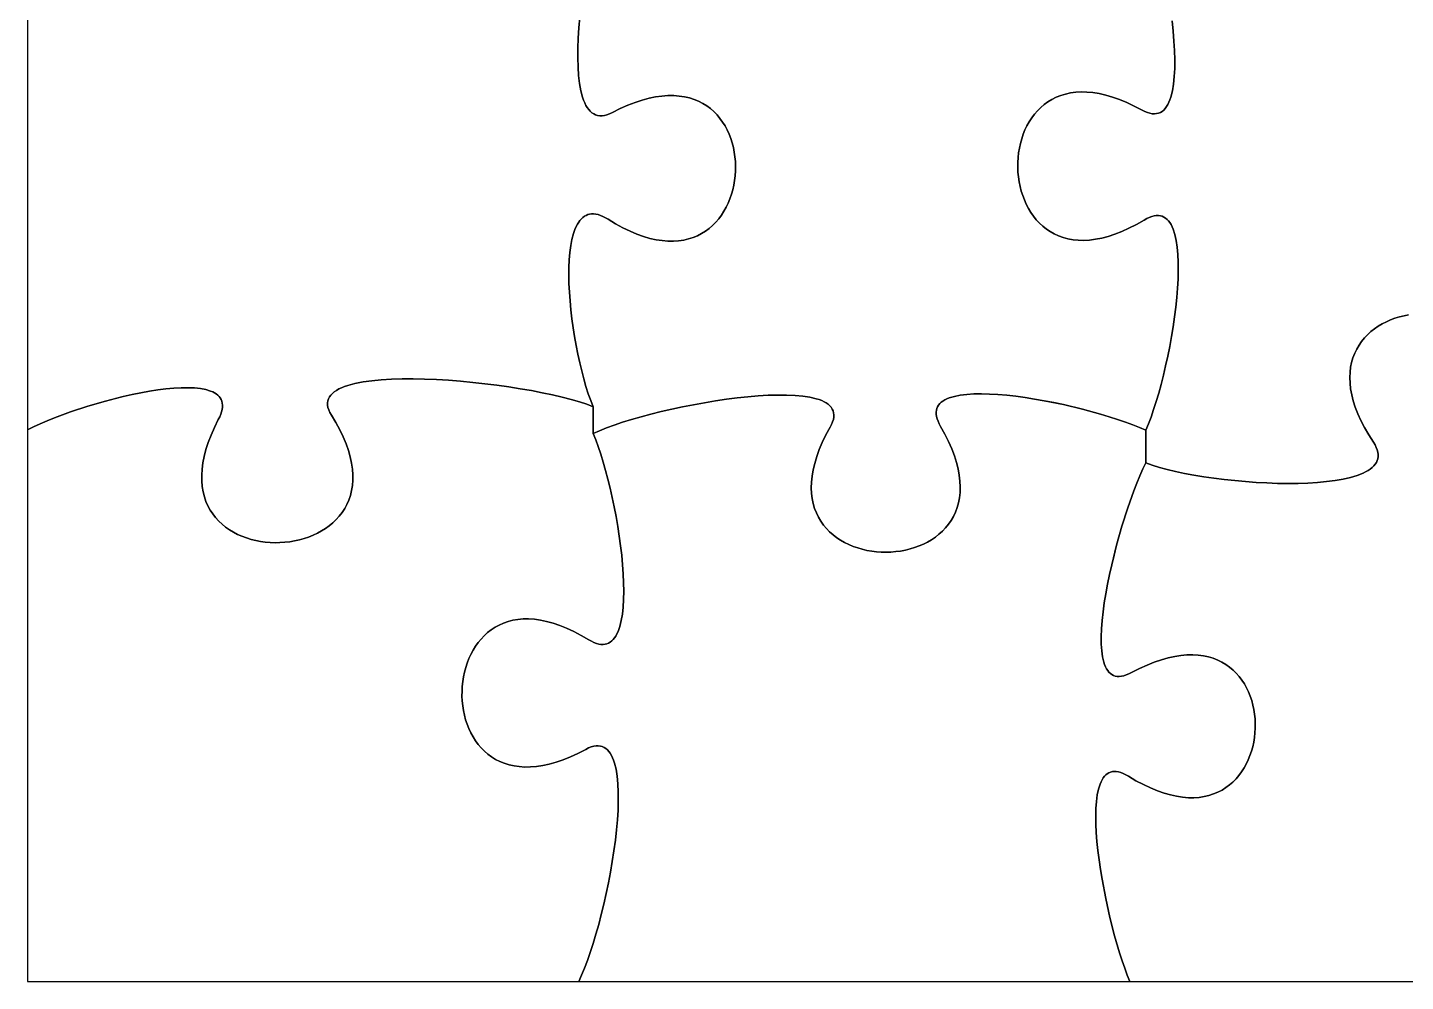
# Model space of a CAD drawing. Header units: millimetres. Extents: x 0 to 5, y 0 to 7.
# Drawn here: x 0 to 2.5, y 0 to 1.729 of the extents above; entities that cross this region are included whole.
import ezdxf

# ---------------------------------------------------------------- set-up
doc = ezdxf.new("R2010")
doc.units = ezdxf.units.MM

msp = doc.modelspace()

# ---------------------------------------------------------------- linework, layer by layer
at = {"flags": 128}
for points in [[(0, 2), (0, 1)], [(0, 1), (0.010927, 1.005418), (0.022824, 1.010884), (0.035591, 1.016363), (0.049133, 1.021818), (0.078147, 1.032514), (0.109086, 1.042682), (0.141167, 1.052035), (0.157392, 1.056315), (0.17361, 1.060283), (0.189723, 1.063903), (0.205633, 1.067139), (0.221244, 1.069954), (0.236457, 1.072312), (0.251174, 1.074179), (0.265299, 1.075516), (0.278733, 1.076289), (0.291378, 1.076462), (0.303138, 1.075997), (0.313915, 1.07486), (0.32361, 1.073013), (0.332127, 1.070422), (0.335913, 1.068836), (0.339367, 1.067049), (0.342478, 1.065059), (0.345234, 1.06286), (0.347621, 1.060447), (0.349628, 1.057817), (0.351243, 1.054964), (0.352454, 1.051885), (0.353248, 1.048574), (0.353613, 1.045027), (0.353536, 1.04124), (0.353007, 1.037208), (0.352012, 1.032927), (0.350539, 1.028392), (0.348576, 1.023598), (0.346111, 1.018542), (0.339013, 1.004254), (0.332933, 0.990453), (0.327837, 0.977136), (0.323691, 0.964303), (0.320463, 0.951951), (0.318119, 0.940079), (0.316626, 0.928687), (0.315949, 0.917772), (0.316056, 0.907333), (0.316914, 0.89737), (0.318488, 0.88788), (0.320746, 0.878862), (0.323654, 0.870316), (0.327179, 0.862238), (0.331287, 0.854629), (0.335945, 0.847487), (0.341119, 0.84081), (0.346776, 0.834597), (0.352883, 0.828847), (0.359407, 0.823559), (0.366313, 0.81873), (0.373568, 0.81436), (0.381139, 0.810447), (0.388993, 0.80699), (0.397097, 0.803987), (0.405416, 0.801438), (0.413917, 0.799341), (0.422567, 0.797694), (0.431333, 0.796496), (0.440181, 0.795746), (0.449078, 0.795442), (0.45799, 0.795583), (0.466884, 0.796168), (0.475726, 0.797195), (0.484483, 0.798663), (0.493123, 0.800571), (0.50161, 0.802917), (0.509912, 0.8057), (0.517996, 0.808918), (0.525828, 0.81257), (0.533375, 0.816655), (0.540602, 0.821171), (0.547478, 0.826118), (0.553968, 0.831493), (0.560039, 0.837295), (0.565658, 0.843524), (0.57079, 0.850176), (0.575404, 0.857253), (0.579465, 0.864751), (0.58294, 0.872669), (0.585796, 0.881007), (0.587998, 0.889762), (0.589515, 0.898934), (0.590311, 0.908521), (0.590355, 0.918521), (0.589612, 0.928934), (0.588049, 0.939758), (0.585633, 0.950991), (0.582331, 0.962633), (0.578108, 0.974681), (0.572932, 0.987135), (0.566768, 0.999993), (0.559585, 1.013254), (0.551347, 1.026917), (0.548571, 1.031759), (0.546499, 1.036388), (0.545113, 1.040806), (0.544395, 1.045018), (0.544325, 1.049025), (0.544885, 1.052832), (0.546058, 1.056441), (0.547824, 1.059856), (0.550165, 1.06308), (0.553064, 1.066116), (0.556501, 1.068968), (0.560457, 1.07164), (0.564916, 1.074133), (0.569857, 1.076451), (0.575264, 1.078599), (0.581117, 1.080578), (0.594088, 1.084045), (0.608624, 1.086879), (0.624577, 1.089106), (0.6418, 1.090752), (0.660146, 1.091843), (0.679468, 1.092406), (0.699618, 1.092465), (0.72045, 1.092049), (0.741815, 1.091181), (0.763566, 1.089889), (0.785557, 1.088199), (0.80764, 1.086137), (0.829668, 1.083728), (0.851493, 1.080999), (0.872968, 1.077977), (0.893947, 1.074686), (0.914281, 1.071154), (0.933823, 1.067406), (0.952427, 1.063468), (0.969945, 1.059366), (0.986229, 1.055128), (1.001132, 1.050777), (1.014508, 1.046342), (1.026208, 1.041847), (1.021745, 1.053159), (1.017408, 1.065405), (1.013219, 1.078487), (1.0092, 1.092308), (1.005372, 1.106768), (1.001757, 1.121771), (0.998377, 1.137219), (0.995253, 1.153014), (0.992407, 1.169058), (0.98986, 1.185253), (0.987635, 1.201501), (0.985752, 1.217705), (0.984233, 1.233767), (0.9831, 1.249589), (0.982374, 1.265072), (0.982078, 1.28012), (0.982233, 1.294634), (0.982859, 1.308516), (0.98398, 1.32167), (0.985616, 1.333996), (0.98779, 1.345397), (0.990522, 1.355775), (0.993835, 1.365033), (0.997749, 1.373072), (0.999939, 1.376604), (1.002288, 1.379795), (1.004797, 1.382632), (1.007471, 1.385103), (1.010312, 1.387197), (1.013322, 1.3889), (1.016504, 1.3902), (1.019861, 1.391086), (1.023395, 1.391545), (1.02711, 1.391565), (1.031007, 1.391134), (1.03509, 1.390239), (1.039362, 1.388868), (1.043824, 1.387009), (1.048481, 1.38465), (1.053333, 1.381778), (1.066998, 1.373536), (1.08026, 1.366332), (1.093118, 1.360132), (1.105571, 1.354903), (1.117618, 1.350612), (1.129257, 1.347227), (1.140487, 1.344714), (1.151306, 1.343041), (1.161714, 1.342175), (1.171709, 1.342083), (1.181289, 1.342732), (1.190454, 1.344089), (1.199201, 1.346122), (1.20753, 1.348797), (1.21544, 1.352082), (1.222928, 1.355944), (1.229994, 1.36035), (1.236636, 1.365266), (1.242854, 1.370661), (1.248644, 1.376501), (1.254008, 1.382753), (1.258942, 1.389385), (1.263446, 1.396364), (1.267518, 1.403656), (1.271157, 1.41123), (1.274361, 1.419051), (1.277131, 1.427087), (1.279463, 1.435306), (1.281356, 1.443675), (1.28281, 1.452159), (1.283823, 1.460728), (1.284394, 1.469347), (1.284521, 1.477985), (1.284203, 1.486607), (1.283439, 1.495181), (1.282227, 1.503675), (1.280566, 1.512056), (1.278455, 1.52029), (1.275892, 1.528344), (1.272877, 1.536187), (1.269407, 1.543784), (1.265481, 1.551104), (1.261098, 1.558112), (1.256257, 1.564778), (1.250957, 1.571066), (1.245196, 1.576945), (1.238972, 1.582382), (1.232285, 1.587344), (1.225132, 1.591798), (1.217514, 1.595711), (1.209428, 1.59905), (1.200873, 1.601783), (1.191847, 1.603876), (1.182351, 1.605296), (1.172381, 1.606012), (1.161937, 1.605989), (1.151017, 1.605196), (1.139621, 1.603598), (1.127746, 1.601164), (1.115392, 1.59786), (1.102557, 1.593654), (1.089239, 1.588512), (1.075439, 1.582403), (1.061153, 1.575292), (1.056087, 1.572889), (1.051264, 1.571113), (1.04668, 1.569948), (1.04233, 1.569378), (1.038211, 1.569386), (1.03432, 1.569957), (1.030652, 1.571074), (1.027203, 1.57272), (1.02397, 1.57488), (1.020948, 1.577537), (1.018134, 1.580676), (1.015525, 1.584279), (1.013115, 1.588331), (1.010902, 1.592815), (1.008881, 1.597715), (1.007048, 1.603015), (1.003934, 1.61475), (1.001528, 1.62789), (0.999799, 1.642305), (0.998716, 1.657864), (0.99825, 1.674439), (0.998368, 1.691899), (0.999039, 1.710114), (1.000234, 1.728955), (1.001922, 1.748291)], [(1.001922, 1.748291), (1.000234, 1.728955), (0.999039, 1.710114), (0.998368, 1.691899), (0.99825, 1.674439), (0.998716, 1.657864), (0.999799, 1.642305), (1.001528, 1.62789), (1.003934, 1.61475), (1.007048, 1.603015), (1.008881, 1.597715), (1.010902, 1.592815), (1.013115, 1.588331), (1.015525, 1.584279), (1.018134, 1.580676), (1.020948, 1.577537), (1.02397, 1.57488), (1.027203, 1.57272), (1.030652, 1.571074), (1.03432, 1.569957), (1.038211, 1.569386), (1.04233, 1.569378), (1.04668, 1.569948), (1.051264, 1.571113), (1.056087, 1.572889), (1.061153, 1.575292), (1.075439, 1.582403), (1.089239, 1.588512), (1.102557, 1.593654), (1.115392, 1.59786), (1.127746, 1.601164), (1.139621, 1.603598), (1.151017, 1.605196), (1.161937, 1.605989), (1.172381, 1.606012), (1.182351, 1.605296), (1.191847, 1.603876), (1.200873, 1.601783), (1.209428, 1.59905), (1.217514, 1.595711), (1.225132, 1.591798), (1.232285, 1.587344), (1.238972, 1.582382), (1.245196, 1.576945), (1.250957, 1.571066), (1.256257, 1.564778), (1.261098, 1.558112), (1.265481, 1.551104), (1.269407, 1.543784), (1.272877, 1.536187), (1.275892, 1.528344), (1.278455, 1.52029), (1.280566, 1.512056), (1.282227, 1.503675), (1.283439, 1.495181), (1.284203, 1.486607), (1.284521, 1.477985), (1.284394, 1.469347), (1.283823, 1.460728), (1.28281, 1.452159), (1.281356, 1.443675), (1.279463, 1.435306), (1.277131, 1.427087), (1.274361, 1.419051), (1.271157, 1.41123), (1.267518, 1.403656), (1.263446, 1.396364), (1.258942, 1.389385), (1.254008, 1.382753), (1.248644, 1.376501), (1.242854, 1.370661), (1.236636, 1.365266), (1.229994, 1.36035), (1.222928, 1.355944), (1.21544, 1.352082), (1.20753, 1.348797), (1.199201, 1.346122), (1.190454, 1.344089), (1.181289, 1.342732), (1.171709, 1.342083), (1.161714, 1.342175), (1.151306, 1.343041), (1.140487, 1.344714), (1.129257, 1.347227), (1.117618, 1.350612), (1.105571, 1.354903), (1.093118, 1.360132), (1.08026, 1.366332), (1.066998, 1.373536), (1.053333, 1.381778), (1.048481, 1.38465), (1.043824, 1.387009), (1.039362, 1.388868), (1.03509, 1.390239), (1.031007, 1.391134), (1.02711, 1.391565), (1.023395, 1.391545), (1.019861, 1.391086), (1.016504, 1.3902), (1.013322, 1.3889), (1.010312, 1.387197), (1.007471, 1.385103), (1.004797, 1.382632), (1.002288, 1.379795), (0.999939, 1.376604), (0.997749, 1.373072), (0.993835, 1.365033), (0.990522, 1.355775), (0.98779, 1.345397), (0.985616, 1.333996), (0.98398, 1.32167), (0.982859, 1.308516), (0.982233, 1.294634), (0.982078, 1.28012), (0.982374, 1.265072), (0.9831, 1.249589), (0.984233, 1.233767), (0.985752, 1.217705), (0.987635, 1.201501), (0.98986, 1.185253), (0.992407, 1.169058), (0.995253, 1.153014), (0.998377, 1.137219), (1.001757, 1.121771), (1.005372, 1.106768), (1.0092, 1.092308), (1.013219, 1.078487), (1.017408, 1.065405), (1.021745, 1.053159), (1.026208, 1.041847), (1.026208, 0.993361)], [(1.026208, 0.993361), (1.037557, 0.99841), (1.050334, 1.003501), (1.06441, 1.008601), (1.079656, 1.013674), (1.095943, 1.018687), (1.11314, 1.023604), (1.131119, 1.028391), (1.149751, 1.033015), (1.168905, 1.037439), (1.188453, 1.04163), (1.208265, 1.045554), (1.228211, 1.049175), (1.248163, 1.052459), (1.267991, 1.055371), (1.287565, 1.057878), (1.306757, 1.059944), (1.325436, 1.061536), (1.343474, 1.062618), (1.360741, 1.063156), (1.377107, 1.063115), (1.392444, 1.062462), (1.406622, 1.061161), (1.419511, 1.059178), (1.430982, 1.056478), (1.436145, 1.054849), (1.440906, 1.053028), (1.445247, 1.05101), (1.449153, 1.048791), (1.452607, 1.046368), (1.455594, 1.043735), (1.458097, 1.040889), (1.4601, 1.037824), (1.461586, 1.034538), (1.462541, 1.031024), (1.462946, 1.02728), (1.462787, 1.023301), (1.462047, 1.019082), (1.46071, 1.014619), (1.45876, 1.009908), (1.456181, 1.004944), (1.448587, 0.990912), (1.44202, 0.977331), (1.436446, 0.964199), (1.431834, 0.951516), (1.428148, 0.939284), (1.425357, 0.9275), (1.423426, 0.916166), (1.422324, 0.905281), (1.422015, 0.894845), (1.422468, 0.884857), (1.423649, 0.875317), (1.425525, 0.866226), (1.428062, 0.857582), (1.431228, 0.849387), (1.434989, 0.841639), (1.439312, 0.834338), (1.444164, 0.827484), (1.449511, 0.821078), (1.455321, 0.815118), (1.461559, 0.809605), (1.468194, 0.804538), (1.475191, 0.799917), (1.482518, 0.795742), (1.490141, 0.792014), (1.498027, 0.78873), (1.506143, 0.785892), (1.514456, 0.783499), (1.522932, 0.781552), (1.531538, 0.780049), (1.540241, 0.77899), (1.549008, 0.778376), (1.557806, 0.778207), (1.5666, 0.778481), (1.575359, 0.779199), (1.584049, 0.78036), (1.592637, 0.781965), (1.601089, 0.784014), (1.609373, 0.786505), (1.617454, 0.789439), (1.625301, 0.792816), (1.632879, 0.796635), (1.640155, 0.800896), (1.647097, 0.805599), (1.653671, 0.810745), (1.659844, 0.816331), (1.665582, 0.822359), (1.670852, 0.828829), (1.675622, 0.835739), (1.679858, 0.843091), (1.683526, 0.850883), (1.686594, 0.859115), (1.689028, 0.867788), (1.690796, 0.8769), (1.691863, 0.886453), (1.692197, 0.896445), (1.691764, 0.906876), (1.690532, 0.917747), (1.688466, 0.929057), (1.685535, 0.940806), (1.681704, 0.952993), (1.67694, 0.965619), (1.671211, 0.978683), (1.664483, 0.992185), (1.656722, 1.006125), (1.654042, 1.011058), (1.651912, 1.015746), (1.650319, 1.020192), (1.649249, 1.024401), (1.648689, 1.028377), (1.648624, 1.032124), (1.649042, 1.035647), (1.649929, 1.038948), (1.65127, 1.042033), (1.653054, 1.044906), (1.655265, 1.04757), (1.657891, 1.050031), (1.660918, 1.052291), (1.664332, 1.054355), (1.66812, 1.056228), (1.672268, 1.057913), (1.681591, 1.060738), (1.692192, 1.062861), (1.703962, 1.064318), (1.716792, 1.065139), (1.730575, 1.06536), (1.745201, 1.065012), (1.760563, 1.06413), (1.77655, 1.062745), (1.793056, 1.060891), (1.80997, 1.058602), (1.827186, 1.05591), (1.844593, 1.052848), (1.879549, 1.045749), (1.91397, 1.037568), (1.946988, 1.028572), (1.962699, 1.02385), (1.977733, 1.019024), (1.991982, 1.014126), (2.005337, 1.009189), (2.017689, 1.004248), (2.028931, 0.999333), (2.0337, 1.010655), (2.038453, 1.023136), (2.043159, 1.036665), (2.047788, 1.051129), (2.052311, 1.066416), (2.056698, 1.082414), (2.06092, 1.099011), (2.064946, 1.116094), (2.068747, 1.133552), (2.072293, 1.151271), (2.075555, 1.169141), (2.078502, 1.187049), (2.081105, 1.204882), (2.083335, 1.222529), (2.085161, 1.239877), (2.086554, 1.256814), (2.087484, 1.273228), (2.087921, 1.289007), (2.087836, 1.304039), (2.087199, 1.31821), (2.08598, 1.33141), (2.084149, 1.343526), (2.081677, 1.354446), (2.078534, 1.364058), (2.076702, 1.368338), (2.07469, 1.372249), (2.072496, 1.375777), (2.070116, 1.378907), (2.067546, 1.381627), (2.064782, 1.383921), (2.06182, 1.385776), (2.058658, 1.387177), (2.05529, 1.388112), (2.051714, 1.388564), (2.047925, 1.388522), (2.04392, 1.38797), (2.039696, 1.386895), (2.035248, 1.385282), (2.030573, 1.383118), (2.025667, 1.380389), (2.011815, 1.37247), (1.99839, 1.365586), (1.985391, 1.359705), (1.97282, 1.354792), (1.960676, 1.350816), (1.948961, 1.347743), (1.937675, 1.345539), (1.926819, 1.344172), (1.916393, 1.343608), (1.906398, 1.343814), (1.896834, 1.344758), (1.887701, 1.346405), (1.879002, 1.348723), (1.870735, 1.351679), (1.862902, 1.355239), (1.855503, 1.35937), (1.848539, 1.36404), (1.842011, 1.369215), (1.835918, 1.374861), (1.830262, 1.380946), (1.825043, 1.387437), (1.820261, 1.3943), (1.815918, 1.401502), (1.812013, 1.40901), (1.808548, 1.416791), (1.805523, 1.424812), (1.802938, 1.43304), (1.800795, 1.441441), (1.799093, 1.449982), (1.797833, 1.458631), (1.797016, 1.467353), (1.796642, 1.476116), (1.796713, 1.484887), (1.797228, 1.493633), (1.798188, 1.50232), (1.799593, 1.510915), (1.801445, 1.519385), (1.803744, 1.527697), (1.80649, 1.535818), (1.809684, 1.543714), (1.813327, 1.551353), (1.817418, 1.558701), (1.82196, 1.565725), (1.826952, 1.572392), (1.832394, 1.57867), (1.838288, 1.584523), (1.844634, 1.589921), (1.851432, 1.594828), (1.858684, 1.599213), (1.866389, 1.603042), (1.874549, 1.606282), (1.883163, 1.6089), (1.892233, 1.610862), (1.901759, 1.612136), (1.911741, 1.612688), (1.92218, 1.612485), (1.933078, 1.611494), (1.944433, 1.609682), (1.956247, 1.607015), (1.968521, 1.603462), (1.981255, 1.598987), (1.994449, 1.593559), (2.008105, 1.587144), (2.022222, 1.579708), (2.02722, 1.577176), (2.031966, 1.575251), (2.036465, 1.573917), (2.040721, 1.57316), (2.044739, 1.572964), (2.048523, 1.573312), (2.052076, 1.574191), (2.055404, 1.575583), (2.05851, 1.577475), (2.061398, 1.579849), (2.064074, 1.582692), (2.06654, 1.585986), (2.068802, 1.589717), (2.070863, 1.59387), (2.072728, 1.598428), (2.074401, 1.603376), (2.077188, 1.614382), (2.079258, 1.626762), (2.080643, 1.640393), (2.081379, 1.65515), (2.081499, 1.670911), (2.081036, 1.68755), (2.080025, 1.704944), (2.0785, 1.722969), (2.076494, 1.7415)], [(2.076494, 1.7415), (2.0785, 1.722969), (2.080025, 1.704944), (2.081036, 1.68755), (2.081499, 1.670911), (2.081379, 1.65515), (2.080643, 1.640393), (2.079258, 1.626762), (2.077188, 1.614382), (2.074401, 1.603376), (2.072728, 1.598428), (2.070863, 1.59387), (2.068802, 1.589717), (2.06654, 1.585986), (2.064074, 1.582692), (2.061398, 1.579849), (2.05851, 1.577475), (2.055404, 1.575583), (2.052076, 1.574191), (2.048523, 1.573312), (2.044739, 1.572964), (2.040721, 1.57316), (2.036465, 1.573917), (2.031966, 1.575251), (2.02722, 1.577176), (2.022222, 1.579708), (2.008105, 1.587144), (1.994449, 1.593559), (1.981255, 1.598987), (1.968521, 1.603462), (1.956247, 1.607015), (1.944433, 1.609682), (1.933078, 1.611494), (1.92218, 1.612485), (1.911741, 1.612688), (1.901759, 1.612136), (1.892233, 1.610862), (1.883163, 1.6089), (1.874549, 1.606282), (1.866389, 1.603042), (1.858684, 1.599213), (1.851432, 1.594828), (1.844634, 1.589921), (1.838288, 1.584523), (1.832394, 1.57867), (1.826952, 1.572392), (1.82196, 1.565725), (1.817418, 1.558701), (1.813327, 1.551353), (1.809684, 1.543714), (1.80649, 1.535818), (1.803744, 1.527697), (1.801445, 1.519385), (1.799593, 1.510915), (1.798188, 1.50232), (1.797228, 1.493633), (1.796713, 1.484887), (1.796642, 1.476116), (1.797016, 1.467353), (1.797833, 1.458631), (1.799093, 1.449982), (1.800795, 1.441441), (1.802938, 1.43304), (1.805523, 1.424812), (1.808548, 1.416791), (1.812013, 1.40901), (1.815918, 1.401502), (1.820261, 1.3943), (1.825043, 1.387437), (1.830262, 1.380946), (1.835918, 1.374861), (1.842011, 1.369215), (1.848539, 1.36404), (1.855503, 1.35937), (1.862902, 1.355239), (1.870735, 1.351679), (1.879002, 1.348723), (1.887701, 1.346405), (1.896834, 1.344758), (1.906398, 1.343814), (1.916393, 1.343608), (1.926819, 1.344172), (1.937675, 1.345539), (1.948961, 1.347743), (1.960676, 1.350816), (1.97282, 1.354792), (1.985391, 1.359705), (1.99839, 1.365586), (2.011815, 1.37247), (2.025667, 1.380389), (2.030573, 1.383118), (2.035248, 1.385282), (2.039696, 1.386895), (2.04392, 1.38797), (2.047925, 1.388522), (2.051714, 1.388564), (2.05529, 1.388112), (2.058658, 1.387177), (2.06182, 1.385776), (2.064782, 1.383921), (2.067546, 1.381627), (2.070116, 1.378907), (2.072496, 1.375777), (2.07469, 1.372249), (2.076702, 1.368338), (2.078534, 1.364058), (2.081677, 1.354446), (2.084149, 1.343526), (2.08598, 1.33141), (2.087199, 1.31821), (2.087836, 1.304039), (2.087921, 1.289007), (2.087484, 1.273228), (2.086554, 1.256814), (2.085161, 1.239877), (2.083335, 1.222529), (2.081105, 1.204882), (2.078502, 1.187049), (2.075555, 1.169141), (2.072293, 1.151271), (2.068747, 1.133552), (2.064946, 1.116094), (2.06092, 1.099011), (2.056698, 1.082414), (2.052311, 1.066416), (2.047788, 1.051129), (2.043159, 1.036665), (2.038453, 1.023136), (2.0337, 1.010655), (2.028931, 0.999333), (2.028931, 0.940236)], [(2.505828, 1.208661), (2.497412, 1.206992), (2.489123, 1.204887), (2.480995, 1.202348), (2.47306, 1.199377), (2.465351, 1.195975), (2.457901, 1.192146), (2.450742, 1.187891), (2.443907, 1.183212), (2.437429, 1.178112), (2.431341, 1.172592), (2.425676, 1.166656), (2.420465, 1.160305), (2.415743, 1.153541), (2.411541, 1.146366), (2.407894, 1.138783), (2.404832, 1.130794), (2.40239, 1.1224), (2.400599, 1.113605), (2.399493, 1.10441), (2.399105, 1.094817), (2.399467, 1.084829), (2.400611, 1.074448), (2.402572, 1.063676), (2.405381, 1.052514), (2.409071, 1.040966), (2.413676, 1.029034), (2.419227, 1.016718), (2.425758, 1.004023), (2.433301, 0.990949), (2.441889, 0.9775), (2.44483, 0.972721), (2.44715, 0.968123), (2.448863, 0.963704), (2.449985, 0.959462), (2.450532, 0.955394), (2.450519, 0.951497), (2.449963, 0.947771), (2.448878, 0.944211), (2.447281, 0.940817), (2.445188, 0.937585), (2.442613, 0.934514), (2.439573, 0.9316), (2.436083, 0.928843), (2.432159, 0.926238), (2.427816, 0.923785), (2.423071, 0.92148), (2.412436, 0.917308), (2.400377, 0.913702), (2.387021, 0.910645), (2.372493, 0.908118), (2.356919, 0.906102), (2.340423, 0.904579), (2.323132, 0.903529), (2.30517, 0.902936), (2.286663, 0.902779), (2.267737, 0.903041), (2.248516, 0.903702), (2.229127, 0.904745), (2.209694, 0.906151), (2.190343, 0.9079), (2.1712, 0.909975), (2.152389, 0.912357), (2.134036, 0.915028), (2.116267, 0.917968), (2.099207, 0.92116), (2.082982, 0.924584), (2.067716, 0.928222), (2.053535, 0.932056), (2.040565, 0.936067), (2.028931, 0.940236), (2.023591, 0.929158), (2.018155, 0.916924), (2.012659, 0.903644), (2.007144, 0.889429), (1.996211, 0.858637), (1.985668, 0.825428), (1.975827, 0.790688), (1.971267, 0.77302), (1.967, 0.755299), (1.963064, 0.737637), (1.959499, 0.720145), (1.956343, 0.702931), (1.953635, 0.686108), (1.951416, 0.669784), (1.949722, 0.654072), (1.948595, 0.63908), (1.948072, 0.62492), (1.948192, 0.611702), (1.948995, 0.599536), (1.95052, 0.588533), (1.952806, 0.578803), (1.954246, 0.574449), (1.955891, 0.570456), (1.957745, 0.566836), (1.959814, 0.563603), (1.962103, 0.560771), (1.964616, 0.558355), (1.967358, 0.556367), (1.970334, 0.554821), (1.973549, 0.553732), (1.977007, 0.553112), (1.980715, 0.552977), (1.984676, 0.553339), (1.988895, 0.554213), (1.993378, 0.555612), (1.998129, 0.557551), (2.003153, 0.560042), (2.017369, 0.567294), (2.03111, 0.573549), (2.044377, 0.578838), (2.057171, 0.583195), (2.069494, 0.586652), (2.081345, 0.589242), (2.092727, 0.590996), (2.103639, 0.591949), (2.114084, 0.592132), (2.124062, 0.591579), (2.133574, 0.590321), (2.142621, 0.588392), (2.151205, 0.585823), (2.159325, 0.582649), (2.166984, 0.578901), (2.174181, 0.574611), (2.180919, 0.569814), (2.187198, 0.56454), (2.193019, 0.558823), (2.198384, 0.552696), (2.203292, 0.546191), (2.207746, 0.539341), (2.211746, 0.532178), (2.215292, 0.524735), (2.218388, 0.517044), (2.221032, 0.509139), (2.223226, 0.501052), (2.224972, 0.492815), (2.22627, 0.484462), (2.227121, 0.476024), (2.227526, 0.467534), (2.227486, 0.459026), (2.227003, 0.450531), (2.226076, 0.442083), (2.224708, 0.433713), (2.222899, 0.425455), (2.220651, 0.417342), (2.217963, 0.409405), (2.214838, 0.401677), (2.211276, 0.394192), (2.207278, 0.386981), (2.202846, 0.380077), (2.197979, 0.373514), (2.19268, 0.367323), (2.186949, 0.361537), (2.180788, 0.35619), (2.174196, 0.351312), (2.167176, 0.346938), (2.159728, 0.3431), (2.151854, 0.33983), (2.143553, 0.33716), (2.134828, 0.335125), (2.125679, 0.333756), (2.116107, 0.333086), (2.106114, 0.333147), (2.0957, 0.333972), (2.084866, 0.335594), (2.073614, 0.338046), (2.061943, 0.341359), (2.049856, 0.345568), (2.037354, 0.350703), (2.024436, 0.356799), (2.011105, 0.363887), (1.997361, 0.372), (1.9925, 0.374802), (1.987878, 0.377047), (1.983491, 0.378751), (1.979335, 0.379926), (1.975406, 0.380587), (1.971699, 0.380746), (1.968211, 0.380418), (1.964938, 0.379616), (1.961876, 0.378354), (1.95902, 0.376646), (1.956368, 0.374504), (1.953913, 0.371944), (1.951654, 0.368978), (1.949585, 0.36562), (1.947702, 0.361884), (1.946002, 0.357783), (1.943133, 0.348543), (1.940946, 0.338009), (1.939408, 0.32629), (1.938488, 0.313495), (1.938152, 0.299734), (1.938369, 0.285115), (1.939106, 0.269749), (1.940332, 0.253745), (1.942013, 0.237211), (1.944118, 0.220257), (1.946614, 0.202993), (1.949469, 0.185527), (1.956128, 0.150428), (1.963836, 0.115834), (1.972335, 0.08262), (1.981367, 0.051661), (1.986003, 0.037299), (1.990675, 0.023829), (1.995352, 0.01136), (2, 0)], [(2.028931, 0.940236), (2.040565, 0.936067), (2.053535, 0.932056), (2.067716, 0.928222), (2.082982, 0.924584), (2.099207, 0.92116), (2.116267, 0.917968), (2.134036, 0.915028), (2.152389, 0.912357), (2.1712, 0.909975), (2.190343, 0.9079), (2.209694, 0.906151), (2.229127, 0.904745), (2.248516, 0.903702), (2.267737, 0.903041), (2.286663, 0.902779), (2.30517, 0.902936), (2.323132, 0.903529), (2.340423, 0.904579), (2.356919, 0.906102), (2.372493, 0.908118), (2.387021, 0.910645), (2.400377, 0.913702), (2.412436, 0.917308), (2.423071, 0.92148), (2.427816, 0.923785), (2.432159, 0.926238), (2.436083, 0.928843), (2.439573, 0.9316), (2.442613, 0.934514), (2.445188, 0.937585), (2.447281, 0.940817), (2.448878, 0.944211), (2.449963, 0.947771), (2.450519, 0.951497), (2.450532, 0.955394), (2.449985, 0.959462), (2.448863, 0.963704), (2.44715, 0.968123), (2.44483, 0.972721), (2.441889, 0.9775), (2.433301, 0.990949), (2.425758, 1.004023), (2.419227, 1.016718), (2.413676, 1.029034), (2.409071, 1.040966), (2.405381, 1.052514), (2.402572, 1.063676), (2.400611, 1.074448), (2.399467, 1.084829), (2.399105, 1.094817), (2.399493, 1.10441), (2.400599, 1.113605), (2.40239, 1.1224), (2.404832, 1.130794), (2.407894, 1.138783), (2.411541, 1.146366), (2.415743, 1.153541), (2.420465, 1.160305), (2.425676, 1.166656), (2.431341, 1.172592), (2.437429, 1.178112), (2.443907, 1.183212), (2.450742, 1.187891), (2.457901, 1.192146), (2.465351, 1.195975), (2.47306, 1.199377), (2.480995, 1.202348), (2.489123, 1.204887), (2.497412, 1.206992), (2.505828, 1.208661)], [(0, 0), (1, 0), (1.005259, 0.011218), (1.010548, 0.023814), (1.015834, 0.037664), (1.021082, 0.05264), (1.026258, 0.06862), (1.031326, 0.085475), (1.036254, 0.103083), (1.041006, 0.121316), (1.045548, 0.14005), (1.049845, 0.15916), (1.053863, 0.178519), (1.057569, 0.198003), (1.060926, 0.217486), (1.063901, 0.236842), (1.06646, 0.255947), (1.068568, 0.274675), (1.07019, 0.292901), (1.071293, 0.310499), (1.071841, 0.327343), (1.071801, 0.34331), (1.071137, 0.358272), (1.069816, 0.372105), (1.067804, 0.384683), (1.065064, 0.395881), (1.063412, 0.400923), (1.061565, 0.405573), (1.059519, 0.409816), (1.05727, 0.413635), (1.054813, 0.417015), (1.052145, 0.419941), (1.049261, 0.422396), (1.046157, 0.424365), (1.042828, 0.425832), (1.03927, 0.426781), (1.035479, 0.427198), (1.03145, 0.427066), (1.02718, 0.426369), (1.022663, 0.425093), (1.017897, 0.42322), (1.012875, 0.420736), (0.998691, 0.413429), (0.984979, 0.407137), (0.971736, 0.401827), (0.958963, 0.397466), (0.946658, 0.39402), (0.93482, 0.391456), (0.923449, 0.389743), (0.912544, 0.388845), (0.902103, 0.38873), (0.892127, 0.389366), (0.882613, 0.390718), (0.873562, 0.392755), (0.864972, 0.395441), (0.856842, 0.398746), (0.849172, 0.402635), (0.841961, 0.407075), (0.835207, 0.412033), (0.828911, 0.417477), (0.82307, 0.423372), (0.817685, 0.429686), (0.812754, 0.436386), (0.808277, 0.443439), (0.804252, 0.450811), (0.800679, 0.458469), (0.797556, 0.466381), (0.794884, 0.474513), (0.792661, 0.482831), (0.790886, 0.491304), (0.789558, 0.499898), (0.788677, 0.508579), (0.788241, 0.517314), (0.78825, 0.526071), (0.788703, 0.534816), (0.789599, 0.543517), (0.790937, 0.552139), (0.792716, 0.560651), (0.794935, 0.569018), (0.797595, 0.577208), (0.800692, 0.585188), (0.804228, 0.592924), (0.8082, 0.600383), (0.812608, 0.607533), (0.817451, 0.614339), (0.822729, 0.62077), (0.82844, 0.626792), (0.834583, 0.632371), (0.841158, 0.637475), (0.848164, 0.64207), (0.8556, 0.646124), (0.863464, 0.649603), (0.871757, 0.652474), (0.880477, 0.654704), (0.889624, 0.656261), (0.899195, 0.65711), (0.909192, 0.657218), (0.919612, 0.656553), (0.930455, 0.655082), (0.941721, 0.652771), (0.953407, 0.649587), (0.965514, 0.645497), (0.97804, 0.640469), (0.990984, 0.634468), (1.004346, 0.627461), (1.018125, 0.619417), (1.023007, 0.616638), (1.027666, 0.614416), (1.032104, 0.612738), (1.036325, 0.61159), (1.040333, 0.610959), (1.044131, 0.61083), (1.047723, 0.61119), (1.051113, 0.612025), (1.054303, 0.613321), (1.057297, 0.615065), (1.0601, 0.617243), (1.062713, 0.619842), (1.065142, 0.622846), (1.067389, 0.626244), (1.069458, 0.63002), (1.071353, 0.634162), (1.074633, 0.643486), (1.077257, 0.654107), (1.079253, 0.665914), (1.080651, 0.678797), (1.081477, 0.692647), (1.081761, 0.707354), (1.08153, 0.722808), (1.080813, 0.738899), (1.079637, 0.755518), (1.078031, 0.772553), (1.076024, 0.789897), (1.073643, 0.807438), (1.070917, 0.825067), (1.067874, 0.842673), (1.064542, 0.860148), (1.060949, 0.877382), (1.057124, 0.894263), (1.053095, 0.910683), (1.048889, 0.926532), (1.044536, 0.9417), (1.040063, 0.956076), (1.035498, 0.969552), (1.030871, 0.982017), (1.026208, 0.993361), (1.026208, 1.041847), (1.014508, 1.046342), (1.001132, 1.050777), (0.986229, 1.055128), (0.969945, 1.059366), (0.952427, 1.063468), (0.933823, 1.067406), (0.914281, 1.071154), (0.893947, 1.074686), (0.872968, 1.077977), (0.851493, 1.080999), (0.829668, 1.083728), (0.80764, 1.086137), (0.785557, 1.088199), (0.763566, 1.089889), (0.741815, 1.091181), (0.72045, 1.092049), (0.699618, 1.092465), (0.679468, 1.092406), (0.660146, 1.091843), (0.6418, 1.090752), (0.624577, 1.089106), (0.608624, 1.086879), (0.594088, 1.084045), (0.581117, 1.080578), (0.575264, 1.078599), (0.569857, 1.076451), (0.564916, 1.074133), (0.560457, 1.07164), (0.556501, 1.068968), (0.553064, 1.066116), (0.550165, 1.06308), (0.547824, 1.059856), (0.546058, 1.056441), (0.544885, 1.052832), (0.544325, 1.049025), (0.544395, 1.045018), (0.545113, 1.040806), (0.546499, 1.036388), (0.548571, 1.031759), (0.551347, 1.026917), (0.559585, 1.013254), (0.566768, 0.999993), (0.572932, 0.987135), (0.578108, 0.974681), (0.582331, 0.962633), (0.585633, 0.950991), (0.588049, 0.939758), (0.589612, 0.928934), (0.590355, 0.918521), (0.590311, 0.908521), (0.589515, 0.898934), (0.587998, 0.889762), (0.585796, 0.881007), (0.58294, 0.872669), (0.579465, 0.864751), (0.575404, 0.857253), (0.57079, 0.850176), (0.565658, 0.843524), (0.560039, 0.837295), (0.553968, 0.831493), (0.547478, 0.826118), (0.540602, 0.821171), (0.533375, 0.816655), (0.525828, 0.81257), (0.517996, 0.808918), (0.509912, 0.8057), (0.50161, 0.802917), (0.493123, 0.800571), (0.484483, 0.798663), (0.475726, 0.797195), (0.466884, 0.796168), (0.45799, 0.795583), (0.449078, 0.795442), (0.440181, 0.795746), (0.431333, 0.796496), (0.422567, 0.797694), (0.413917, 0.799341), (0.405416, 0.801438), (0.397097, 0.803987), (0.388993, 0.80699), (0.381139, 0.810447), (0.373568, 0.81436), (0.366313, 0.81873), (0.359407, 0.823559), (0.352883, 0.828847), (0.346776, 0.834597), (0.341119, 0.84081), (0.335945, 0.847487), (0.331287, 0.854629), (0.327179, 0.862238), (0.323654, 0.870316), (0.320746, 0.878862), (0.318488, 0.88788), (0.316914, 0.89737), (0.316056, 0.907333), (0.315949, 0.917772), (0.316626, 0.928687), (0.318119, 0.940079), (0.320463, 0.951951), (0.323691, 0.964303), (0.327837, 0.977136), (0.332933, 0.990453), (0.339013, 1.004254), (0.346111, 1.018542), (0.348576, 1.023598), (0.350539, 1.028392), (0.352012, 1.032927), (0.353007, 1.037208), (0.353536, 1.04124), (0.353613, 1.045027), (0.353248, 1.048574), (0.352454, 1.051885), (0.351243, 1.054964), (0.349628, 1.057817), (0.347621, 1.060447), (0.345234, 1.06286), (0.342478, 1.065059), (0.339367, 1.067049), (0.335913, 1.068836), (0.332127, 1.070422), (0.32361, 1.073013), (0.313915, 1.07486), (0.303138, 1.075997), (0.291378, 1.076462), (0.278733, 1.076289), (0.265299, 1.075516), (0.251174, 1.074179), (0.236457, 1.072312), (0.221244, 1.069954), (0.205633, 1.067139), (0.189723, 1.063903), (0.17361, 1.060283), (0.141167, 1.052035), (0.109086, 1.042682), (0.078147, 1.032514), (0.049133, 1.021818), (0.035591, 1.016363), (0.022824, 1.010884), (0.010927, 1.005418), (0, 1), (0, 0)], [(1, 0), (2, 0), (1.995352, 0.01136), (1.990675, 0.023829), (1.986003, 0.037299), (1.981367, 0.051661), (1.972335, 0.08262), (1.963836, 0.115834), (1.956128, 0.150428), (1.949469, 0.185527), (1.946614, 0.202993), (1.944118, 0.220257), (1.942013, 0.237211), (1.940332, 0.253745), (1.939106, 0.269749), (1.938369, 0.285115), (1.938152, 0.299734), (1.938488, 0.313495), (1.939408, 0.32629), (1.940946, 0.338009), (1.943133, 0.348543), (1.946002, 0.357783), (1.947702, 0.361884), (1.949585, 0.36562), (1.951654, 0.368978), (1.953913, 0.371944), (1.956368, 0.374504), (1.95902, 0.376646), (1.961876, 0.378354), (1.964938, 0.379616), (1.968211, 0.380418), (1.971699, 0.380746), (1.975406, 0.380587), (1.979335, 0.379926), (1.983491, 0.378751), (1.987878, 0.377047), (1.9925, 0.374802), (1.997361, 0.372), (2.011105, 0.363887), (2.024436, 0.356799), (2.037354, 0.350703), (2.049856, 0.345568), (2.061943, 0.341359), (2.073614, 0.338046), (2.084866, 0.335594), (2.0957, 0.333972), (2.106114, 0.333147), (2.116107, 0.333086), (2.125679, 0.333756), (2.134828, 0.335125), (2.143553, 0.33716), (2.151854, 0.33983), (2.159728, 0.3431), (2.167176, 0.346938), (2.174196, 0.351312), (2.180788, 0.35619), (2.186949, 0.361537), (2.19268, 0.367323), (2.197979, 0.373514), (2.202846, 0.380077), (2.207278, 0.386981), (2.211276, 0.394192), (2.214838, 0.401677), (2.217963, 0.409405), (2.220651, 0.417342), (2.222899, 0.425455), (2.224708, 0.433713), (2.226076, 0.442083), (2.227003, 0.450531), (2.227486, 0.459026), (2.227526, 0.467534), (2.227121, 0.476024), (2.22627, 0.484462), (2.224972, 0.492815), (2.223226, 0.501052), (2.221032, 0.509139), (2.218388, 0.517044), (2.215292, 0.524735), (2.211746, 0.532178), (2.207746, 0.539341), (2.203292, 0.546191), (2.198384, 0.552696), (2.193019, 0.558823), (2.187198, 0.56454), (2.180919, 0.569814), (2.174181, 0.574611), (2.166984, 0.578901), (2.159325, 0.582649), (2.151205, 0.585823), (2.142621, 0.588392), (2.133574, 0.590321), (2.124062, 0.591579), (2.114084, 0.592132), (2.103639, 0.591949), (2.092727, 0.590996), (2.081345, 0.589242), (2.069494, 0.586652), (2.057171, 0.583195), (2.044377, 0.578838), (2.03111, 0.573549), (2.017369, 0.567294), (2.003153, 0.560042), (1.998129, 0.557551), (1.993378, 0.555612), (1.988895, 0.554213), (1.984676, 0.553339), (1.980715, 0.552977), (1.977007, 0.553112), (1.973549, 0.553732), (1.970334, 0.554821), (1.967358, 0.556367), (1.964616, 0.558355), (1.962103, 0.560771), (1.959814, 0.563603), (1.957745, 0.566836), (1.955891, 0.570456), (1.954246, 0.574449), (1.952806, 0.578803), (1.95052, 0.588533), (1.948995, 0.599536), (1.948192, 0.611702), (1.948072, 0.62492), (1.948595, 0.63908), (1.949722, 0.654072), (1.951416, 0.669784), (1.953635, 0.686108), (1.956343, 0.702931), (1.959499, 0.720145), (1.963064, 0.737637), (1.967, 0.755299), (1.975827, 0.790688), (1.985668, 0.825428), (1.996211, 0.858637), (2.007144, 0.889429), (2.012659, 0.903644), (2.018155, 0.916924), (2.023591, 0.929158), (2.028931, 0.940236), (2.028931, 0.999333), (2.017689, 1.004248), (2.005337, 1.009189), (1.991982, 1.014126), (1.977733, 1.019024), (1.962699, 1.02385), (1.946988, 1.028572), (1.91397, 1.037568), (1.879549, 1.045749), (1.862084, 1.04945), (1.844593, 1.052848), (1.827186, 1.05591), (1.80997, 1.058602), (1.793056, 1.060891), (1.77655, 1.062745), (1.760563, 1.06413), (1.745201, 1.065012), (1.730575, 1.06536), (1.716792, 1.065139), (1.703962, 1.064318), (1.692192, 1.062861), (1.681591, 1.060738), (1.672268, 1.057913), (1.66812, 1.056228), (1.664332, 1.054355), (1.660918, 1.052291), (1.657891, 1.050031), (1.655265, 1.04757), (1.653054, 1.044906), (1.65127, 1.042033), (1.649929, 1.038948), (1.649042, 1.035647), (1.648624, 1.032124), (1.648689, 1.028377), (1.649249, 1.024401), (1.650319, 1.020192), (1.651912, 1.015746), (1.654042, 1.011058), (1.656722, 1.006125), (1.664483, 0.992185), (1.671211, 0.978683), (1.67694, 0.965619), (1.681704, 0.952993), (1.685535, 0.940806), (1.688466, 0.929057), (1.690532, 0.917747), (1.691764, 0.906876), (1.692197, 0.896445), (1.691863, 0.886453), (1.690796, 0.8769), (1.689028, 0.867788), (1.686594, 0.859115), (1.683526, 0.850883), (1.679858, 0.843091), (1.675622, 0.835739), (1.670852, 0.828829), (1.665582, 0.822359), (1.659844, 0.816331), (1.653671, 0.810745), (1.647097, 0.805599), (1.640155, 0.800896), (1.632879, 0.796635), (1.625301, 0.792816), (1.617454, 0.789439), (1.609373, 0.786505), (1.601089, 0.784014), (1.592637, 0.781965), (1.584049, 0.78036), (1.575359, 0.779199), (1.5666, 0.778481), (1.557806, 0.778207), (1.549008, 0.778376), (1.540241, 0.77899), (1.531538, 0.780049), (1.522932, 0.781552), (1.514456, 0.783499), (1.506143, 0.785892), (1.498027, 0.78873), (1.490141, 0.792014), (1.482518, 0.795742), (1.475191, 0.799917), (1.468194, 0.804538), (1.461559, 0.809605), (1.455321, 0.815118), (1.449511, 0.821078), (1.444164, 0.827484), (1.439312, 0.834338), (1.434989, 0.841639), (1.431228, 0.849387), (1.428062, 0.857582), (1.425525, 0.866226), (1.423649, 0.875317), (1.422468, 0.884857), (1.422015, 0.894845), (1.422324, 0.905281), (1.423426, 0.916166), (1.425357, 0.9275), (1.428148, 0.939284), (1.431834, 0.951516), (1.436446, 0.964199), (1.44202, 0.977331), (1.448587, 0.990912), (1.456181, 1.004944), (1.45876, 1.009908), (1.46071, 1.014619), (1.462047, 1.019082), (1.462787, 1.023301), (1.462946, 1.02728), (1.462541, 1.031024), (1.461586, 1.034538), (1.4601, 1.037824), (1.458097, 1.040889), (1.455594, 1.043735), (1.452607, 1.046368), (1.449153, 1.048791), (1.445247, 1.05101), (1.440906, 1.053028), (1.436145, 1.054849), (1.430982, 1.056478), (1.419511, 1.059178), (1.406622, 1.061161), (1.392444, 1.062462), (1.377107, 1.063115), (1.360741, 1.063156), (1.343474, 1.062618), (1.325436, 1.061536), (1.306757, 1.059944), (1.287565, 1.057878), (1.267991, 1.055371), (1.248163, 1.052459), (1.228211, 1.049175), (1.208265, 1.045554), (1.188453, 1.04163), (1.168905, 1.037439), (1.149751, 1.033015), (1.131119, 1.028391), (1.11314, 1.023604), (1.095943, 1.018687), (1.079656, 1.013674), (1.06441, 1.008601), (1.050334, 1.003501), (1.037557, 0.99841), (1.026208, 0.993361), (1.030871, 0.982017), (1.035498, 0.969552), (1.040063, 0.956076), (1.044536, 0.9417), (1.048889, 0.926532), (1.053095, 0.910683), (1.057124, 0.894263), (1.060949, 0.877382), (1.064542, 0.860148), (1.067874, 0.842673), (1.070917, 0.825067), (1.073643, 0.807438), (1.076024, 0.789897), (1.078031, 0.772553), (1.079637, 0.755518), (1.080813, 0.738899), (1.08153, 0.722808), (1.081761, 0.707354), (1.081477, 0.692647), (1.080651, 0.678797), (1.079253, 0.665914), (1.077257, 0.654107), (1.074633, 0.643486), (1.071353, 0.634162), (1.069458, 0.63002), (1.067389, 0.626244), (1.065142, 0.622846), (1.062713, 0.619842), (1.0601, 0.617243), (1.057297, 0.615065), (1.054303, 0.613321), (1.051113, 0.612025), (1.047723, 0.61119), (1.044131, 0.61083), (1.040333, 0.610959), (1.036325, 0.61159), (1.032104, 0.612738), (1.027666, 0.614416), (1.023007, 0.616638), (1.018125, 0.619417), (1.004346, 0.627461), (0.990984, 0.634468), (0.97804, 0.640469), (0.965514, 0.645497), (0.953407, 0.649587), (0.941721, 0.652771), (0.930455, 0.655082), (0.919612, 0.656553), (0.909192, 0.657218), (0.899195, 0.65711), (0.889624, 0.656261), (0.880477, 0.654704), (0.871757, 0.652474), (0.863464, 0.649603), (0.8556, 0.646124), (0.848164, 0.64207), (0.841158, 0.637475), (0.834583, 0.632371), (0.82844, 0.626792), (0.822729, 0.62077), (0.817451, 0.614339), (0.812608, 0.607533), (0.8082, 0.600383), (0.804228, 0.592924), (0.800692, 0.585188), (0.797595, 0.577208), (0.794935, 0.569018), (0.792716, 0.560651), (0.790937, 0.552139), (0.789599, 0.543517), (0.788703, 0.534816), (0.78825, 0.526071), (0.788241, 0.517314), (0.788677, 0.508579), (0.789558, 0.499898), (0.790886, 0.491304), (0.792661, 0.482831), (0.794884, 0.474513), (0.797556, 0.466381), (0.800679, 0.458469), (0.804252, 0.450811), (0.808277, 0.443439), (0.812754, 0.436386), (0.817685, 0.429686), (0.82307, 0.423372), (0.828911, 0.417477), (0.835207, 0.412033), (0.841961, 0.407075), (0.849172, 0.402635), (0.856842, 0.398746), (0.864972, 0.395441), (0.873562, 0.392755), (0.882613, 0.390718), (0.892127, 0.389366), (0.902103, 0.38873), (0.912544, 0.388845), (0.923449, 0.389743), (0.93482, 0.391456), (0.946658, 0.39402), (0.958963, 0.397466), (0.971736, 0.401827), (0.984979, 0.407137), (0.998691, 0.413429), (1.012875, 0.420736), (1.017897, 0.42322), (1.022663, 0.425093), (1.02718, 0.426369), (1.03145, 0.427066), (1.035479, 0.427198), (1.03927, 0.426781), (1.042828, 0.425832), (1.046157, 0.424365), (1.049261, 0.422396), (1.052145, 0.419941), (1.054813, 0.417015), (1.05727, 0.413635), (1.059519, 0.409816), (1.061565, 0.405573), (1.063412, 0.400923), (1.065064, 0.395881), (1.067804, 0.384683), (1.069816, 0.372105), (1.071137, 0.358272), (1.071801, 0.34331), (1.071841, 0.327343), (1.071293, 0.310499), (1.07019, 0.292901), (1.068568, 0.274675), (1.06646, 0.255947), (1.063901, 0.236842), (1.060926, 0.217486), (1.057569, 0.198003), (1.053863, 0.178519), (1.049845, 0.15916), (1.045548, 0.14005), (1.041006, 0.121316), (1.036254, 0.103083), (1.031326, 0.085475), (1.026258, 0.06862), (1.021082, 0.05264), (1.015834, 0.037664), (1.010548, 0.023814), (1.005259, 0.011218), (1, 0)], [(2, 0), (3, 0)]]:
    msp.add_lwpolyline(points, dxfattribs=at)

doc.saveas('drawing.dxf')
